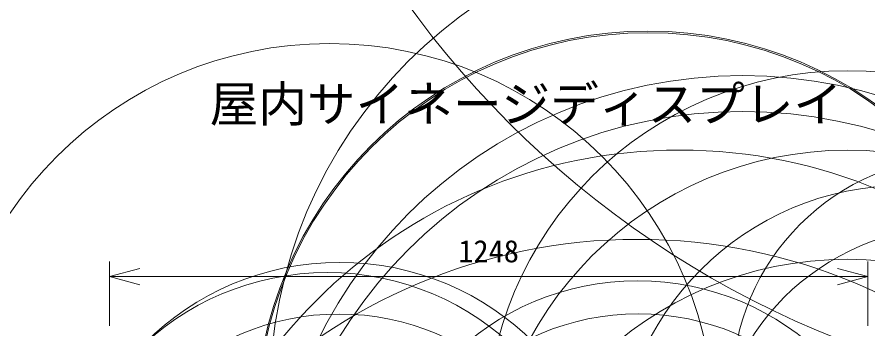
# Model space of a CAD drawing. Units: millimetres, scale not verified. Extents: x -5004 to 4305, y -2493 to 8633.
# Drawn here: x -51.3 to 18.6, y 36.3 to 62 of the extents above; entities that cross this region are included whole.
import ezdxf
from ezdxf.enums import TextEntityAlignment as Align

# ---------------------------------------------------------------- set-up
doc = ezdxf.new("R2010")
doc.units = ezdxf.units.MM
doc.header["$LTSCALE"] = 0.125
for name, color, linetype, lineweight in [('0-0_0', 7, 'Continuous', 18), ('0-5_SUNPO', 7, 'Continuous', 18), ('0-6_GAIKEI', 1, 'Continuous', 18)]:
    doc.layers.add(name, color=color, linetype=linetype, lineweight=lineweight)
doc.layers.add('0-2_MOJI1', color=7, linetype='Continuous')
doc.styles.add('ＭＳ ゴシック', font='')
doc.styles.get('ＭＳ ゴシック').set_extended_font_data('MS Gothic')

# ---------------------------------------------------------------- blocks, each defined once
blk = doc.blocks.new('_Open30')
at = {"layer": '0-0_0'}
blk.add_line((0, 0), (-1, 0), dxfattribs=at)
blk.add_lwpolyline([(-1, 0.26795), (0, 0), (-1, -0.26795)], dxfattribs=at)
blk = doc.blocks.new('D1')
at = {"layer": '0-5_SUNPO'}
for p, q in [((20.7657, 224.0979), (20.7657, 229.3929)), ((83.1257, 224.0979), (83.1257, 229.3929)), ((23.2657, 228.1429), (80.6257, 228.1429))]:
    blk.add_line(p, q, dxfattribs=at)
at = {"layer": '0-5_SUNPO', "xscale": 2.5, "yscale": 2.5, "rotation": 180}
blk.add_blockref('_Open30', (20.7657, 228.1429), dxfattribs=at)
at = {"layer": '0-5_SUNPO', "xscale": 2.5, "yscale": 2.5}
blk.add_blockref('_Open30', (83.1257, 228.1429), dxfattribs=at)
at = {"layer": '0-5_SUNPO', "style": 'ＭＳ ゴシック'}
blk.add_text('1248', height=1.833, dxfattribs=at).set_placement((49.4457, 228.7679), align=Align.BOTTOM_LEFT)

msp = doc.modelspace()

# ---------------------------------------------------------------- linework, layer by layer
at = {"layer": '0-6_GAIKEI'}
for centre, radius in [((-12.5438, 4314.5221), 4318.032), ((-12.5421, 4313.8372), 4317.3471), ((-2479.0196, 31.6531), 2524.4925), ((-15.8697, 1025.8817), 1027.2932), ((-9.2169, 1025.9059), 1027.3175), ((148.7333, 601.3688), 603.8701), ((-523.5909, 8.8326), 569.0622), ((-21.7672, 184.6612), 185.9608), ((-157.769, 91.7989), 215.758), ((-157.769, 76.2989), 215.758), ((-24.904, 125.8565), 129.4489), ((-170.3491, 29.7597), 215.8219), ((127.2978, 118.2209), 118.0081), ((-0.1172, 112.36), 115.9524), ((-0.0863, 104.7835), 108.3906), ((-24.9875, 102.2855), 105.8927), ((45.3898, 109.5634), 79.5749), ((-157.7718, -42.5925), 215.761), ((0.0529, 79.0517), 82.6437), ((0.0468, 78.7754), 82.3823), ((-25.4243, 47.4409), 51.0316), ((226.9313, -185.7393), 260.0413), ((8.3162, 30.8799), 38.8529), ((0.543, 28.6156), 32.2201), ((0.5548, 28.559), 32.1485), ((-25.6339, 28.1058), 31.7101), ((16.9565, 27.8696), 29.7057), ((8.3158, 18.3274), 38.8533), ((8.3162, 15.3799), 38.8529), ((3.1725, 8.7569), 42.2989), ((16.9564, 21.3377), 29.7058), ((26.4822, 31.5134), 18.9906), ((21.6472, 24.4626), 23.6894), ((25.6814, 25.0338), 19.6807), ((-0.3266, -2.6067), 46.3177), ((16.9565, 12.3696), 29.7057), ((-24.7932, 19.1631), 22.656), ((-25.8001, 18.6951), 22.2834), ((-0.2908, 18.4077), 21.9006), ((-24.8439, 17.0612), 20.5067), ((-0.2432, 17.0697), 20.5151)]:
    msp.add_circle(centre, radius, dxfattribs=at)
at = {"layer": '0-6_GAIKEI', "color": 7}
for centre, radius in [((-15.8697, 1025.8765), 1027.2407), ((-9.217, 1025.8977), 1027.2618), ((-18.0082, 399.6219), 400.9282), ((-7.0777, 399.572), 400.8783)]:
    msp.add_circle(centre, radius, dxfattribs=at)

# ---------------------------------------------------------------- block references
at = {"layer": '0-5_SUNPO'}
msp.add_blockref('D1', (-64.4907, -187.4967), dxfattribs=at)

# ---------------------------------------------------------------- texts
at = {"layer": '0-2_MOJI1', "style": 'ＭＳ ゴシック'}
msp.add_text('屋内サイネージディスプレイ（スタンド付）', height=2.933, dxfattribs=at).set_placement((-35.4907, 52.5033), align=Align.BOTTOM_LEFT)

doc.saveas('drawing.dxf')
